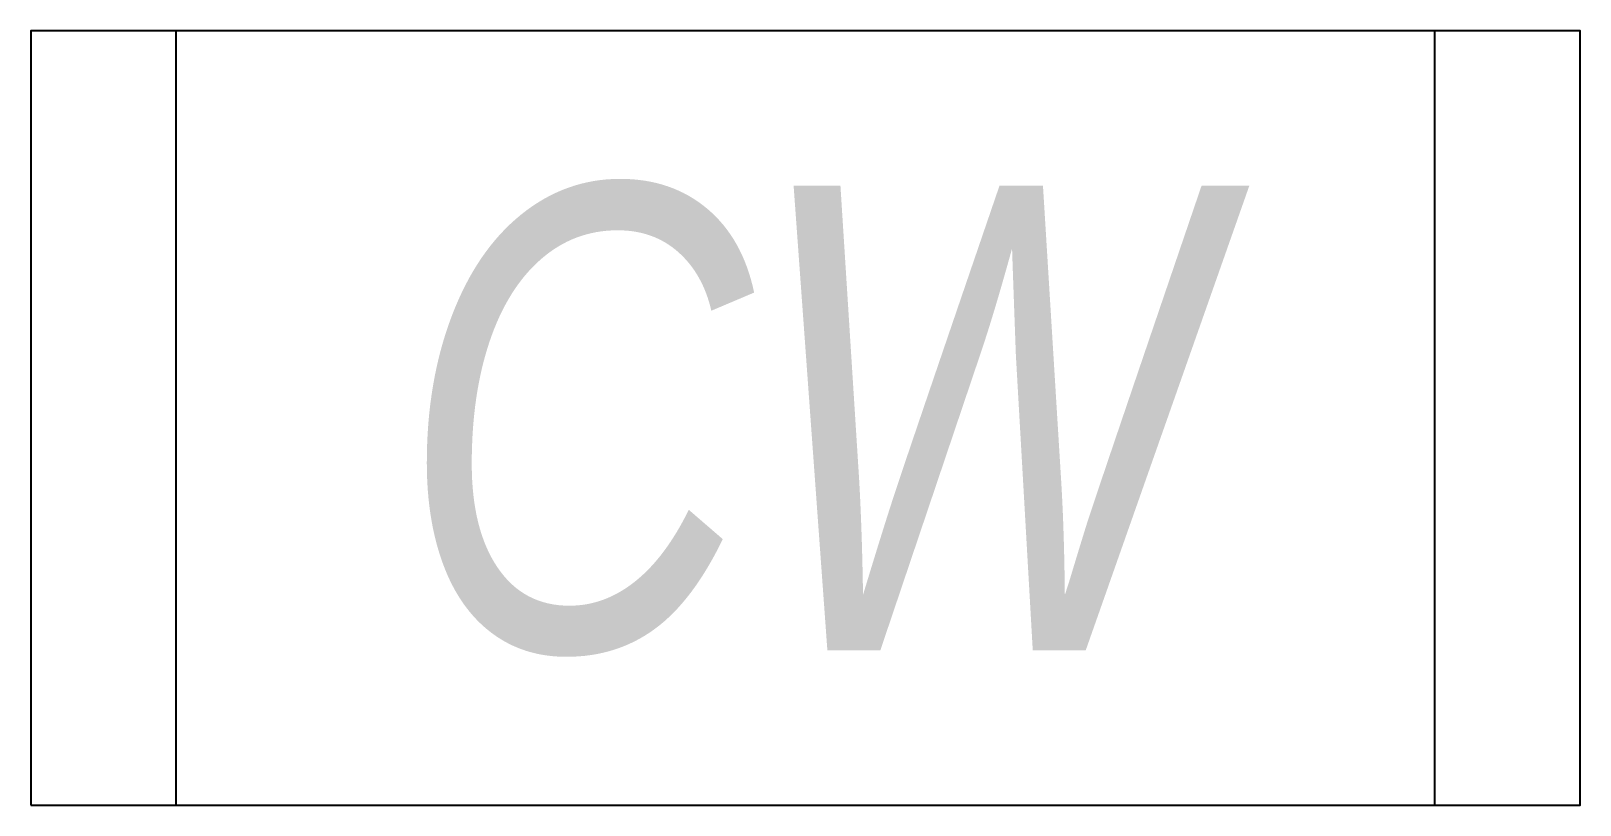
# Model space of a CAD drawing. Extents: x -4 to 4, y -2 to 2.
import ezdxf
from ezdxf.enums import TextEntityAlignment as Align

# ---------------------------------------------------------------- set-up
doc = ezdxf.new("R2010")
doc.units = 0
doc.header["$LTSCALE"] = 0.01
doc.header["$MEASUREMENT"] = 0
doc.layers.get('0').update_dxf_attribs({"lineweight": 20})
doc.styles.add('COA_Proposed', font='ariali.ttf', dxfattribs={"height": 2.4})

msp = doc.modelspace()

# ---------------------------------------------------------------- linework, layer by layer
at = {"color": 0, "linetype": 'ByBlock', "lineweight": -2}
msp.add_lwpolyline([(-4, -2), (4, -2), (4, 2), (-4, 2)], close=True, dxfattribs=at)
for points in [[(-3.25, -2), (-3.25, 2)], [(3.25, -2), (3.25, 2)]]:
    msp.add_lwpolyline(points, dxfattribs=at)

# ---------------------------------------------------------------- texts
at = {"color": 0, "linetype": 'ByBlock', "lineweight": -2, "style": 'COA_Proposed', "width": 0.75}
msp.add_text('CW', height=2.4, dxfattribs=at).set_placement((0, 0), align=Align.MIDDLE_CENTER)

doc.saveas('drawing.dxf')
